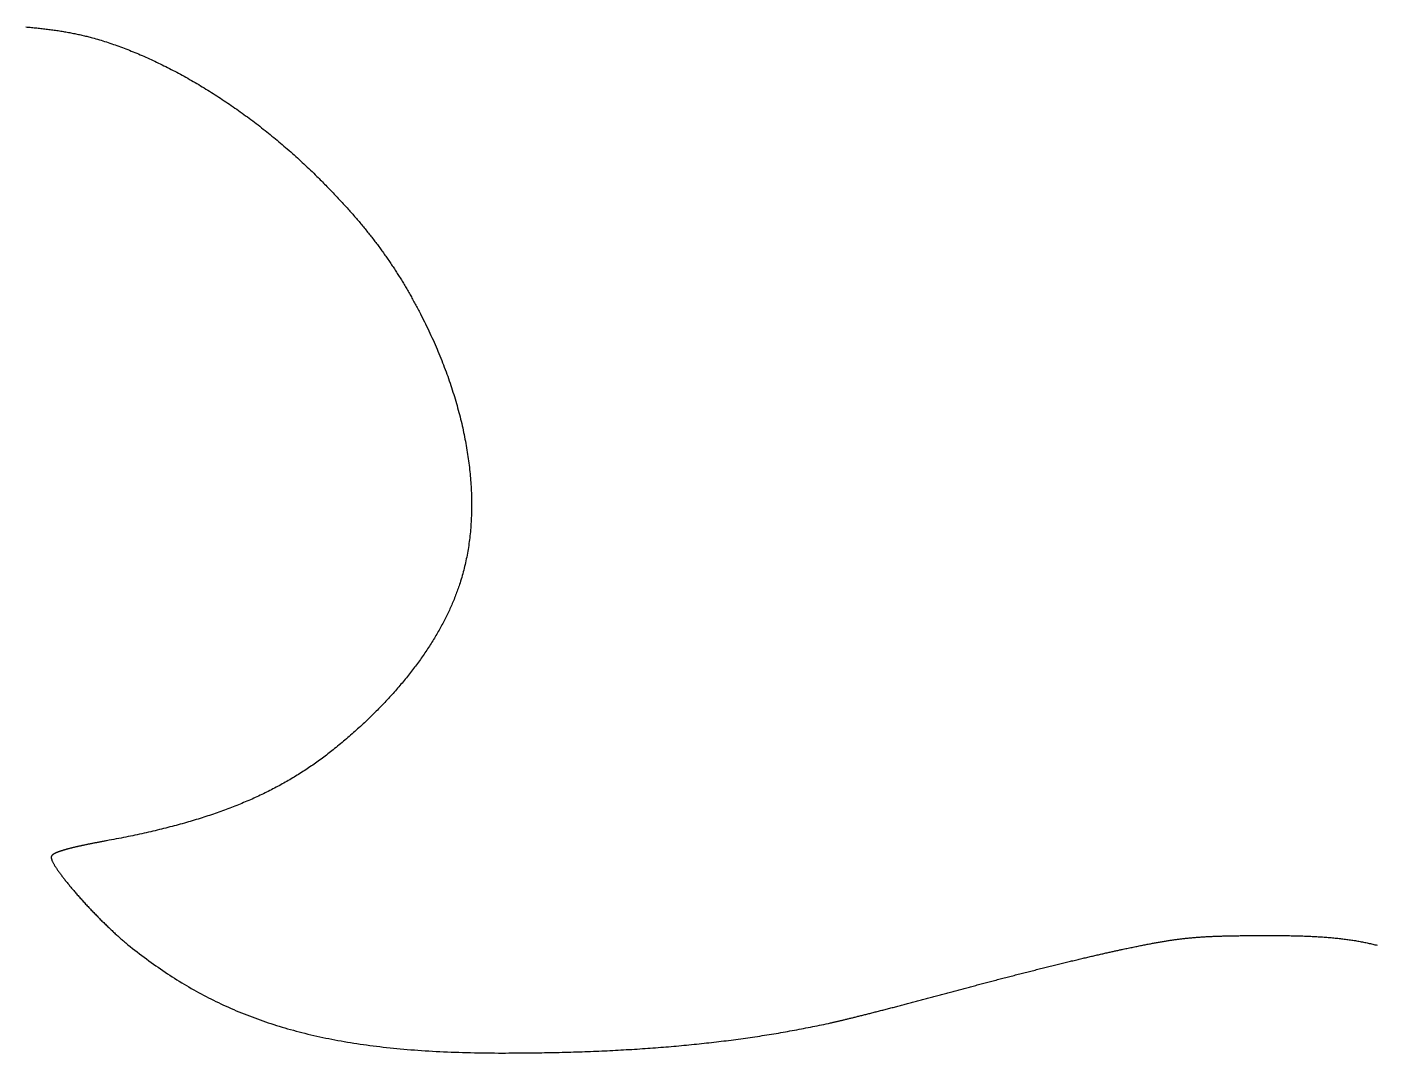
# Model space of a CAD drawing. Extents: x 0 to 527, y 0 to 420.
# Drawn here: x 65.88 to 74.17, y 25.66 to 31.96 of the extents above; entities that cross this region are included whole.
import ezdxf

# ---------------------------------------------------------------- set-up
doc = ezdxf.new("R2010")
doc.units = 0
doc.layers.get('0').update_dxf_attribs({"linetype": 'CONTINUOUS'})
doc.layers.add('LAYER_1', color=7, linetype='CONTINUOUS')

# ---------------------------------------------------------------- blocks, each defined once
blk = doc.blocks.new('LOGO')
at = {"layer": 'LAYER_1', "color": 5}
for points in [[(84.6764, 129.314, 0), (84.7669, 129.307, 0), (84.8572, 129.3, 0), (84.9475, 129.292, 0), (85.0377, 129.284, 0), (85.1277, 129.276, 0), (85.2177, 129.268, 0), (85.3075, 129.259, 0), (85.3973, 129.25, 0), (85.4868, 129.241, 0), (85.5763, 129.231, 0), (85.6656, 129.222, 0), (85.7547, 129.212, 0), (85.8436, 129.201, 0), (85.9323, 129.191, 0), (86.0209, 129.18, 0), (86.1092, 129.169, 0), (86.1974, 129.157, 0), (86.2853, 129.146, 0), (86.3729, 129.134, 0), (86.4604, 129.122, 0), (86.5475, 129.109, 0), (86.6344, 129.097, 0), (86.7211, 129.084, 0), (86.8074, 129.071, 0), (86.8935, 129.057, 0), (86.9793, 129.044, 0), (87.0647, 129.03, 0), (87.1499, 129.015, 0), (87.2347, 129.001, 0), (87.3192, 128.986, 0), (87.4033, 128.971, 0), (87.4871, 128.956, 0), (87.5705, 128.94, 0), (87.6535, 128.925, 0), (87.7361, 128.909, 0), (87.8184, 128.892, 0), (87.9002, 128.876, 0), (87.9816, 128.859, 0), (88.0626, 128.842, 0), (88.1432, 128.825, 0), (88.2233, 128.807, 0), (88.303, 128.789, 0), (88.3822, 128.771, 0), (88.4609, 128.753, 0), (88.5392, 128.735, 0), (88.617, 128.716, 0), (88.6942, 128.697, 0), (88.771, 128.677, 0), (88.8472, 128.658, 0), (88.923, 128.638, 0), (88.9981, 128.618, 0), (89.0728, 128.598, 0)], [(89.0728, 128.598, 0), (89.1875, 128.566, 0), (89.3024, 128.533, 0), (89.4176, 128.5, 0), (89.5331, 128.466, 0), (89.6488, 128.431, 0), (89.7647, 128.395, 0), (89.8808, 128.358, 0), (89.9972, 128.321, 0), (90.1138, 128.283, 0), (90.2306, 128.245, 0), (90.3476, 128.205, 0), (90.4648, 128.165, 0), (90.5822, 128.124, 0), (90.6998, 128.082, 0), (90.8176, 128.04, 0), (90.9356, 127.997, 0), (91.0537, 127.953, 0), (91.1721, 127.908, 0), (91.2905, 127.863, 0), (91.4092, 127.817, 0), (91.528, 127.77, 0), (91.6469, 127.723, 0), (91.766, 127.674, 0), (91.8852, 127.626, 0), (92.0046, 127.576, 0), (92.1241, 127.526, 0), (92.2437, 127.475, 0), (92.3634, 127.423, 0), (92.4832, 127.371, 0), (92.6032, 127.318, 0), (92.7232, 127.264, 0), (92.8434, 127.21, 0), (92.9636, 127.155, 0), (93.084, 127.099, 0), (93.2044, 127.042, 0), (93.3248, 126.985, 0), (93.4454, 126.928, 0), (93.566, 126.869, 0), (93.6867, 126.81, 0), (93.8074, 126.751, 0), (93.9282, 126.69, 0), (94.049, 126.629, 0), (94.1699, 126.568, 0), (94.2908, 126.505, 0), (94.4117, 126.442, 0), (94.5327, 126.379, 0), (94.6536, 126.315, 0), (94.7746, 126.25, 0), (94.8956, 126.184, 0), (95.0166, 126.118, 0), (95.1376, 126.052, 0), (95.2586, 125.984, 0), (95.3795, 125.917, 0), (95.5005, 125.848, 0), (95.6214, 125.779, 0), (95.7423, 125.709, 0), (95.8632, 125.639, 0), (95.984, 125.568, 0), (96.1048, 125.497, 0), (96.2255, 125.425, 0), (96.3462, 125.352, 0), (96.4668, 125.279, 0), (96.5873, 125.205, 0), (96.7078, 125.13, 0), (96.8282, 125.056, 0), (96.9485, 124.98, 0), (97.0687, 124.904, 0), (97.1889, 124.827, 0), (97.3089, 124.75, 0), (97.4288, 124.672, 0), (97.5487, 124.594, 0), (97.6684, 124.515, 0), (97.788, 124.436, 0), (97.9074, 124.356, 0), (98.0268, 124.275, 0), (98.146, 124.194, 0), (98.2651, 124.113, 0), (98.384, 124.03, 0), (98.5028, 123.948, 0), (98.6214, 123.865, 0), (98.7398, 123.781, 0), (98.8581, 123.697, 0), (98.9763, 123.612, 0), (99.0942, 123.527, 0), (99.212, 123.441, 0), (99.3295, 123.355, 0), (99.4469, 123.268, 0), (99.5641, 123.181, 0), (99.6811, 123.093, 0), (99.7979, 123.005, 0), (99.9145, 122.916, 0), (100.031, 122.827, 0), (100.147, 122.738, 0), (100.263, 122.647, 0), (100.378, 122.557, 0), (100.494, 122.466, 0), (100.609, 122.374, 0), (100.724, 122.282, 0), (100.839, 122.19, 0), (100.953, 122.097, 0), (101.067, 122.003, 0), (101.181, 121.909, 0), (101.295, 121.815, 0), (101.408, 121.72, 0), (101.521, 121.625, 0), (101.634, 121.53, 0), (101.746, 121.433, 0), (101.858, 121.337, 0), (101.97, 121.24, 0), (102.082, 121.143, 0), (102.193, 121.045, 0), (102.304, 120.947, 0), (102.414, 120.848, 0), (102.525, 120.749, 0), (102.634, 120.65, 0), (102.744, 120.55, 0), (102.853, 120.45, 0), (102.962, 120.349, 0), (103.071, 120.248, 0), (103.179, 120.146, 0), (103.286, 120.045, 0), (103.394, 119.942, 0), (103.501, 119.84, 0), (103.607, 119.737, 0), (103.714, 119.633, 0), (103.819, 119.53, 0), (103.925, 119.425, 0)], [(103.925, 119.425, 0), (104, 119.351, 0), (104.075, 119.276, 0), (104.149, 119.202, 0), (104.223, 119.128, 0), (104.296, 119.054, 0), (104.369, 118.981, 0), (104.441, 118.907, 0), (104.513, 118.834, 0), (104.585, 118.761, 0), (104.656, 118.688, 0), (104.726, 118.616, 0), (104.797, 118.543, 0), (104.866, 118.471, 0), (104.936, 118.399, 0), (105.005, 118.327, 0), (105.073, 118.255, 0), (105.141, 118.183, 0), (105.209, 118.112, 0), (105.276, 118.04, 0), (105.343, 117.969, 0), (105.409, 117.898, 0), (105.475, 117.827, 0), (105.541, 117.756, 0), (105.606, 117.686, 0), (105.671, 117.615, 0), (105.735, 117.545, 0), (105.799, 117.474, 0), (105.863, 117.404, 0), (105.926, 117.334, 0), (105.989, 117.264, 0), (106.052, 117.194, 0), (106.114, 117.124, 0), (106.176, 117.054, 0), (106.237, 116.985, 0), (106.298, 116.915, 0), (106.359, 116.846, 0), (106.419, 116.776, 0), (106.479, 116.707, 0), (106.539, 116.637, 0), (106.598, 116.568, 0), (106.657, 116.499, 0), (106.716, 116.43, 0), (106.774, 116.361, 0), (106.832, 116.291, 0), (106.89, 116.222, 0), (106.947, 116.153, 0), (107.004, 116.084, 0), (107.061, 116.015, 0), (107.117, 115.946, 0), (107.173, 115.877, 0), (107.229, 115.808, 0), (107.284, 115.739, 0), (107.339, 115.67, 0), (107.394, 115.601, 0), (107.449, 115.532, 0), (107.503, 115.463, 0), (107.557, 115.394, 0), (107.611, 115.325, 0), (107.664, 115.256, 0), (107.717, 115.187, 0), (107.77, 115.118, 0), (107.823, 115.049, 0), (107.875, 114.98, 0), (107.927, 114.91, 0), (107.979, 114.841, 0), (108.03, 114.772, 0), (108.081, 114.702, 0), (108.132, 114.633, 0), (108.183, 114.563, 0), (108.234, 114.493, 0), (108.284, 114.424, 0), (108.334, 114.354, 0), (108.384, 114.284, 0), (108.433, 114.214, 0), (108.483, 114.144, 0), (108.532, 114.073, 0), (108.581, 114.003, 0), (108.629, 113.933, 0), (108.678, 113.862, 0), (108.726, 113.791, 0), (108.774, 113.721, 0), (108.822, 113.65, 0), (108.869, 113.579, 0), (108.917, 113.507, 0), (108.964, 113.436, 0), (109.011, 113.365, 0), (109.058, 113.293, 0), (109.104, 113.221, 0), (109.151, 113.149, 0), (109.197, 113.077, 0), (109.243, 113.005, 0), (109.289, 112.932, 0), (109.335, 112.86, 0), (109.381, 112.787, 0), (109.426, 112.714, 0), (109.471, 112.641, 0), (109.516, 112.567, 0), (109.561, 112.494, 0), (109.606, 112.42, 0), (109.651, 112.346, 0), (109.695, 112.272, 0), (109.74, 112.197, 0), (109.784, 112.123, 0), (109.828, 112.048, 0), (109.872, 111.973, 0), (109.916, 111.897, 0), (109.96, 111.822, 0), (110.003, 111.746, 0), (110.047, 111.67, 0), (110.09, 111.593, 0), (110.133, 111.517, 0), (110.176, 111.44, 0), (110.219, 111.363, 0), (110.262, 111.286, 0), (110.305, 111.208, 0), (110.348, 111.13, 0), (110.391, 111.052, 0), (110.433, 110.973, 0), (110.476, 110.894, 0), (110.518, 110.815, 0), (110.56, 110.736, 0), (110.603, 110.656, 0), (110.645, 110.576, 0), (110.687, 110.496, 0), (110.729, 110.415, 0), (110.771, 110.334, 0), (110.813, 110.253, 0)], [(110.813, 110.253, 0), (110.89, 110.103, 0), (110.966, 109.953, 0), (111.041, 109.802, 0), (111.115, 109.652, 0), (111.188, 109.501, 0), (111.261, 109.351, 0), (111.332, 109.2, 0), (111.403, 109.05, 0), (111.473, 108.899, 0), (111.542, 108.748, 0), (111.61, 108.598, 0), (111.677, 108.447, 0), (111.744, 108.297, 0), (111.809, 108.146, 0), (111.874, 107.995, 0), (111.937, 107.845, 0), (112, 107.694, 0), (112.062, 107.544, 0), (112.123, 107.393, 0), (112.183, 107.243, 0), (112.242, 107.092, 0), (112.301, 106.942, 0), (112.358, 106.792, 0), (112.415, 106.641, 0), (112.471, 106.491, 0), (112.526, 106.341, 0), (112.58, 106.191, 0), (112.633, 106.041, 0), (112.685, 105.891, 0), (112.736, 105.741, 0), (112.786, 105.591, 0), (112.836, 105.442, 0), (112.884, 105.292, 0), (112.932, 105.143, 0), (112.979, 104.993, 0), (113.025, 104.844, 0), (113.07, 104.695, 0), (113.114, 104.546, 0), (113.157, 104.397, 0), (113.2, 104.249, 0), (113.241, 104.1, 0), (113.281, 103.952, 0), (113.321, 103.803, 0), (113.36, 103.655, 0), (113.398, 103.507, 0), (113.435, 103.36, 0), (113.471, 103.212, 0), (113.506, 103.065, 0), (113.54, 102.917, 0), (113.573, 102.77, 0), (113.606, 102.623, 0), (113.637, 102.477, 0), (113.668, 102.33, 0), (113.697, 102.184, 0), (113.726, 102.038, 0), (113.754, 101.892, 0), (113.781, 101.746, 0), (113.807, 101.601, 0), (113.832, 101.456, 0), (113.856, 101.311, 0), (113.879, 101.166, 0), (113.902, 101.022, 0), (113.923, 100.878, 0), (113.944, 100.734, 0), (113.963, 100.59, 0), (113.982, 100.447, 0), (114, 100.304, 0), (114.017, 100.161, 0), (114.033, 100.018, 0), (114.048, 99.8758, 0), (114.062, 99.7338, 0), (114.075, 99.5921, 0), (114.087, 99.4507, 0), (114.099, 99.3097, 0), (114.109, 99.1689, 0), (114.119, 99.0284, 0), (114.127, 98.8883, 0), (114.135, 98.7485, 0), (114.141, 98.609, 0), (114.147, 98.4699, 0), (114.152, 98.3311, 0), (114.156, 98.1926, 0), (114.159, 98.0545, 0), (114.161, 97.9168, 0), (114.162, 97.7794, 0), (114.163, 97.6424, 0), (114.162, 97.5057, 0), (114.16, 97.3695, 0), (114.158, 97.2336, 0), (114.154, 97.0981, 0), (114.15, 96.963, 0), (114.144, 96.8283, 0), (114.138, 96.694, 0), (114.131, 96.5601, 0), (114.123, 96.4266, 0), (114.113, 96.2935, 0), (114.103, 96.1609, 0), (114.092, 96.0286, 0), (114.08, 95.8968, 0), (114.068, 95.7655, 0), (114.054, 95.6346, 0), (114.039, 95.5041, 0), (114.023, 95.3741, 0), (114.007, 95.2446, 0), (113.989, 95.1155, 0), (113.97, 94.9869, 0), (113.951, 94.8587, 0), (113.93, 94.731, 0), (113.909, 94.6038, 0), (113.887, 94.4771, 0), (113.863, 94.3509, 0), (113.839, 94.2252, 0), (113.814, 94.1, 0), (113.788, 93.9753, 0), (113.761, 93.8511, 0), (113.733, 93.7274, 0), (113.704, 93.6043, 0), (113.674, 93.4817, 0), (113.643, 93.3596, 0), (113.611, 93.238, 0), (113.578, 93.117, 0), (113.545, 92.9966, 0), (113.51, 92.8767, 0), (113.474, 92.7573, 0), (113.438, 92.6385, 0), (113.4, 92.5203, 0), (113.362, 92.4026, 0)], [(113.362, 92.4026, 0), (113.332, 92.3138, 0), (113.301, 92.225, 0), (113.27, 92.1361, 0), (113.238, 92.0472, 0), (113.206, 91.9584, 0), (113.173, 91.8695, 0), (113.14, 91.7806, 0), (113.106, 91.6918, 0), (113.071, 91.6029, 0), (113.036, 91.514, 0), (113, 91.4251, 0), (112.963, 91.3363, 0), (112.926, 91.2474, 0), (112.888, 91.1585, 0), (112.85, 91.0697, 0), (112.811, 90.9808, 0), (112.771, 90.892, 0), (112.731, 90.8032, 0), (112.691, 90.7144, 0), (112.649, 90.6256, 0), (112.607, 90.5368, 0), (112.565, 90.448, 0), (112.522, 90.3593, 0), (112.478, 90.2705, 0), (112.434, 90.1818, 0), (112.389, 90.0931, 0), (112.343, 90.0045, 0), (112.297, 89.9158, 0), (112.251, 89.8272, 0), (112.204, 89.7386, 0), (112.156, 89.65, 0), (112.107, 89.5615, 0), (112.058, 89.473, 0), (112.009, 89.3845, 0), (111.959, 89.2961, 0), (111.908, 89.2076, 0), (111.857, 89.1193, 0), (111.805, 89.0309, 0), (111.753, 88.9426, 0), (111.699, 88.8543, 0), (111.646, 88.7661, 0), (111.592, 88.6779, 0), (111.537, 88.5898, 0), (111.482, 88.5017, 0), (111.426, 88.4136, 0), (111.369, 88.3256, 0), (111.312, 88.2377, 0), (111.255, 88.1498, 0), (111.197, 88.0619, 0), (111.138, 87.9741, 0), (111.079, 87.8863, 0), (111.019, 87.7986, 0), (110.959, 87.711, 0), (110.898, 87.6234, 0), (110.836, 87.5358, 0), (110.774, 87.4484, 0), (110.711, 87.361, 0), (110.648, 87.2736, 0), (110.584, 87.1863, 0), (110.52, 87.0991, 0), (110.455, 87.0119, 0), (110.39, 86.9248, 0), (110.324, 86.8378, 0), (110.257, 86.7508, 0), (110.19, 86.6639, 0), (110.123, 86.5771, 0), (110.055, 86.4904, 0), (109.986, 86.4037, 0), (109.917, 86.3171, 0), (109.847, 86.2306, 0), (109.777, 86.1441, 0), (109.706, 86.0578, 0), (109.634, 85.9715, 0), (109.562, 85.8853, 0), (109.49, 85.7992, 0), (109.417, 85.7131, 0), (109.343, 85.6272, 0), (109.269, 85.5413, 0), (109.194, 85.4556, 0), (109.119, 85.3699, 0), (109.044, 85.2843, 0), (108.967, 85.1988, 0), (108.89, 85.1134, 0), (108.813, 85.028, 0), (108.735, 84.9428, 0), (108.657, 84.8577, 0), (108.578, 84.7727, 0), (108.499, 84.6877, 0), (108.419, 84.6029, 0), (108.338, 84.5182, 0), (108.257, 84.4336, 0), (108.176, 84.3491, 0), (108.094, 84.2647, 0), (108.011, 84.1803, 0), (107.928, 84.0962, 0), (107.844, 84.0121, 0), (107.76, 83.9281, 0), (107.676, 83.8442, 0), (107.59, 83.7605, 0), (107.505, 83.6768, 0), (107.419, 83.5933, 0), (107.332, 83.5099, 0), (107.245, 83.4266, 0), (107.157, 83.3435, 0), (107.069, 83.2604, 0), (106.98, 83.1775, 0), (106.891, 83.0947, 0), (106.801, 83.012, 0), (106.711, 82.9295, 0), (106.62, 82.847, 0), (106.529, 82.7648, 0), (106.437, 82.6826, 0), (106.345, 82.6006, 0), (106.252, 82.5187, 0), (106.159, 82.4369, 0), (106.065, 82.3553, 0), (105.971, 82.2738, 0), (105.876, 82.1924, 0), (105.781, 82.1112, 0), (105.685, 82.0301, 0), (105.589, 81.9491, 0), (105.492, 81.8684, 0), (105.395, 81.7877, 0), (105.297, 81.7072, 0), (105.199, 81.6268, 0), (105.1, 81.5466, 0), (105.001, 81.4665, 0)], [(105.001, 81.4665, 0), (104.913, 81.3962, 0), (104.825, 81.3264, 0), (104.736, 81.257, 0), (104.648, 81.188, 0), (104.559, 81.1194, 0), (104.47, 81.0513, 0), (104.38, 80.9837, 0), (104.29, 80.9164, 0), (104.2, 80.8496, 0), (104.11, 80.7832, 0), (104.019, 80.7173, 0), (103.928, 80.6518, 0), (103.836, 80.5867, 0), (103.745, 80.522, 0), (103.653, 80.4577, 0), (103.56, 80.3938, 0), (103.467, 80.3304, 0), (103.374, 80.2674, 0), (103.281, 80.2048, 0), (103.187, 80.1426, 0), (103.092, 80.0808, 0), (102.998, 80.0194, 0), (102.903, 79.9584, 0), (102.808, 79.8978, 0), (102.712, 79.8376, 0), (102.616, 79.7778, 0), (102.519, 79.7184, 0), (102.422, 79.6594, 0), (102.325, 79.6008, 0), (102.227, 79.5426, 0), (102.129, 79.4847, 0), (102.03, 79.4273, 0), (101.931, 79.3702, 0), (101.832, 79.3135, 0), (101.732, 79.2572, 0), (101.631, 79.2013, 0), (101.531, 79.1457, 0), (101.429, 79.0905, 0), (101.328, 79.0357, 0), (101.225, 78.9813, 0), (101.123, 78.9272, 0), (101.02, 78.8735, 0), (100.916, 78.8202, 0), (100.812, 78.7672, 0), (100.708, 78.7146, 0), (100.602, 78.6623, 0), (100.497, 78.6104, 0), (100.391, 78.5589, 0), (100.284, 78.5077, 0), (100.177, 78.4568, 0), (100.07, 78.4064, 0), (99.9617, 78.3562, 0), (99.8531, 78.3064, 0), (99.7439, 78.2569, 0), (99.6342, 78.2078, 0), (99.524, 78.159, 0), (99.4133, 78.1106, 0), (99.302, 78.0625, 0), (99.1901, 78.0147, 0), (99.0777, 77.9673, 0), (98.9647, 77.9202, 0), (98.8512, 77.8734, 0), (98.737, 77.8269, 0), (98.6223, 77.7808, 0), (98.507, 77.735, 0), (98.3912, 77.6895, 0), (98.2747, 77.6443, 0), (98.1576, 77.5995, 0), (98.04, 77.5549, 0), (97.9217, 77.5107, 0), (97.8028, 77.4668, 0), (97.6833, 77.4232, 0), (97.5632, 77.3798, 0), (97.4424, 77.3368, 0), (97.321, 77.2941, 0), (97.199, 77.2517, 0), (97.0763, 77.2096, 0), (96.953, 77.1678, 0), (96.8291, 77.1263, 0), (96.7044, 77.0851, 0), (96.5791, 77.0442, 0), (96.4532, 77.0036, 0), (96.3266, 76.9632, 0), (96.1993, 76.9231, 0), (96.0713, 76.8834, 0), (95.9426, 76.8439, 0), (95.8133, 76.8046, 0), (95.6832, 76.7657, 0), (95.5525, 76.727, 0), (95.421, 76.6886, 0), (95.2888, 76.6505, 0), (95.156, 76.6127, 0), (95.0224, 76.5751, 0), (94.888, 76.5378, 0), (94.753, 76.5007, 0), (94.6172, 76.4639, 0), (94.4806, 76.4274, 0), (94.3434, 76.3911, 0), (94.2053, 76.3551, 0), (94.0666, 76.3193, 0), (93.927, 76.2838, 0), (93.7867, 76.2486, 0), (93.6456, 76.2136, 0), (93.5038, 76.1788, 0), (93.3612, 76.1443, 0), (93.2178, 76.11, 0), (93.0736, 76.076, 0), (92.9286, 76.0422, 0), (92.7828, 76.0086, 0), (92.6362, 75.9753, 0), (92.4888, 75.9422, 0), (92.3406, 75.9093, 0), (92.1915, 75.8767, 0), (92.0417, 75.8443, 0), (91.891, 75.8121, 0), (91.7395, 75.7802, 0), (91.5871, 75.7484, 0), (91.4339, 75.7169, 0), (91.2799, 75.6856, 0), (91.125, 75.6545, 0), (90.9692, 75.6237, 0), (90.8126, 75.593, 0), (90.6551, 75.5626, 0), (90.4968, 75.5323, 0), (90.3376, 75.5023, 0), (90.1774, 75.4725, 0), (90.0164, 75.4429, 0)], [(90.0164, 75.4429, 0), (89.9576, 75.4321, 0), (89.8992, 75.4213, 0), (89.8413, 75.4106, 0), (89.784, 75.4, 0), (89.7272, 75.3894, 0), (89.6709, 75.3789, 0), (89.6151, 75.3684, 0), (89.5598, 75.358, 0), (89.505, 75.3476, 0), (89.4507, 75.3372, 0), (89.397, 75.327, 0), (89.3437, 75.3167, 0), (89.291, 75.3065, 0), (89.2387, 75.2964, 0), (89.187, 75.2863, 0), (89.1358, 75.2762, 0), (89.0851, 75.2662, 0), (89.0348, 75.2563, 0), (88.9851, 75.2464, 0), (88.9359, 75.2365, 0), (88.8872, 75.2267, 0), (88.8389, 75.2169, 0), (88.7912, 75.2072, 0), (88.744, 75.1975, 0), (88.6972, 75.1879, 0), (88.651, 75.1783, 0), (88.6052, 75.1688, 0), (88.56, 75.1593, 0), (88.5152, 75.1498, 0), (88.4709, 75.1404, 0), (88.4271, 75.131, 0), (88.3838, 75.1217, 0), (88.341, 75.1124, 0), (88.2986, 75.1032, 0), (88.2568, 75.094, 0), (88.2154, 75.0848, 0), (88.1745, 75.0757, 0), (88.1341, 75.0666, 0), (88.0942, 75.0576, 0), (88.0548, 75.0486, 0), (88.0158, 75.0396, 0), (87.9773, 75.0307, 0), (87.9393, 75.0218, 0), (87.9018, 75.013, 0), (87.8647, 75.0042, 0), (87.8282, 74.9954, 0), (87.792, 74.9867, 0), (87.7564, 74.978, 0), (87.7212, 74.9693, 0), (87.6865, 74.9607, 0), (87.6523, 74.9522, 0), (87.6186, 74.9436, 0), (87.5853, 74.9351, 0), (87.5524, 74.9266, 0), (87.5201, 74.9182, 0), (87.4882, 74.9098, 0), (87.4567, 74.9014, 0), (87.4258, 74.8931, 0), (87.3953, 74.8848, 0), (87.3652, 74.8766, 0), (87.3356, 74.8683, 0), (87.3065, 74.8601, 0), (87.2778, 74.852, 0), (87.2496, 74.8439, 0), (87.2218, 74.8358, 0), (87.1945, 74.8277, 0), (87.1676, 74.8197, 0), (87.1412, 74.8117, 0), (87.1153, 74.8037, 0), (87.0898, 74.7958, 0), (87.0647, 74.7878, 0), (87.0401, 74.78, 0), (87.0159, 74.7721, 0), (86.9922, 74.7643, 0), (86.9689, 74.7565, 0), (86.9461, 74.7488, 0), (86.9237, 74.741, 0), (86.9018, 74.7333, 0), (86.8803, 74.7257, 0), (86.8592, 74.718, 0), (86.8386, 74.7104, 0), (86.8184, 74.7028, 0), (86.7987, 74.6952, 0), (86.7794, 74.6877, 0), (86.7605, 74.6802, 0), (86.742, 74.6727, 0), (86.724, 74.6653, 0), (86.7065, 74.6578, 0), (86.6893, 74.6504, 0), (86.6726, 74.643, 0), (86.6563, 74.6357, 0), (86.6405, 74.6283, 0), (86.625, 74.621, 0), (86.61, 74.6137, 0), (86.5954, 74.6065, 0), (86.5813, 74.5992, 0), (86.5676, 74.592, 0), (86.5542, 74.5848, 0), (86.5414, 74.5777, 0), (86.5289, 74.5705, 0), (86.5168, 74.5634, 0), (86.5052, 74.5563, 0), (86.494, 74.5492, 0), (86.4832, 74.5421, 0), (86.4728, 74.5351, 0), (86.4629, 74.528, 0), (86.4533, 74.521, 0), (86.4442, 74.514, 0), (86.4354, 74.5071, 0), (86.4271, 74.5001, 0), (86.4192, 74.4932, 0), (86.4117, 74.4863, 0), (86.4046, 74.4794, 0), (86.3979, 74.4725, 0), (86.3917, 74.4656, 0), (86.3858, 74.4588, 0), (86.3803, 74.452, 0), (86.3752, 74.4451, 0), (86.3706, 74.4384, 0), (86.3663, 74.4316, 0), (86.3624, 74.4248, 0), (86.359, 74.4181, 0), (86.3559, 74.4113, 0), (86.3532, 74.4046, 0), (86.3509, 74.3979, 0), (86.349, 74.3912, 0), (86.3476, 74.3845, 0)], [(86.3476, 74.3845, 0), (86.3455, 74.3702, 0), (86.3446, 74.3549, 0), (86.3448, 74.3385, 0), (86.3462, 74.321, 0), (86.3488, 74.3025, 0), (86.3524, 74.2829, 0), (86.3572, 74.2624, 0), (86.363, 74.2409, 0), (86.37, 74.2183, 0), (86.378, 74.1949, 0), (86.3871, 74.1704, 0), (86.3973, 74.145, 0), (86.4084, 74.1187, 0), (86.4206, 74.0915, 0), (86.4339, 74.0634, 0), (86.4481, 74.0344, 0), (86.4633, 74.0045, 0), (86.4795, 73.9738, 0), (86.4966, 73.9422, 0), (86.5147, 73.9098, 0), (86.5338, 73.8766, 0), (86.5538, 73.8426, 0), (86.5747, 73.8078, 0), (86.5965, 73.7722, 0), (86.6192, 73.7359, 0), (86.6428, 73.6988, 0), (86.6672, 73.661, 0), (86.6925, 73.6225, 0), (86.7187, 73.5832, 0), (86.7456, 73.5433, 0), (86.7734, 73.5027, 0), (86.8021, 73.4615, 0), (86.8315, 73.4195, 0), (86.8617, 73.377, 0), (86.8926, 73.3338, 0), (86.9243, 73.2901, 0), (86.9568, 73.2457, 0), (86.99, 73.2007, 0), (87.024, 73.1552, 0), (87.0586, 73.1092, 0), (87.094, 73.0626, 0), (87.13, 73.0154, 0), (87.1667, 72.9678, 0), (87.2041, 72.9197, 0), (87.2421, 72.871, 0), (87.2808, 72.822, 0), (87.3201, 72.7724, 0), (87.36, 72.7224, 0), (87.4005, 72.672, 0), (87.4416, 72.6212, 0), (87.4833, 72.57, 0), (87.5255, 72.5184, 0), (87.5684, 72.4664, 0), (87.6117, 72.4141, 0), (87.6556, 72.3614, 0), (87.7, 72.3084, 0), (87.7449, 72.2551, 0), (87.7903, 72.2015, 0), (87.8362, 72.1475, 0), (87.8825, 72.0934, 0), (87.9294, 72.0389, 0), (87.9766, 71.9842, 0), (88.0243, 71.9293, 0), (88.0724, 71.8741, 0), (88.121, 71.8188, 0), (88.1699, 71.7632, 0), (88.2192, 71.7075, 0), (88.2689, 71.6516, 0), (88.3189, 71.5956, 0), (88.3693, 71.5394, 0), (88.4201, 71.4831, 0), (88.4711, 71.4267, 0), (88.5225, 71.3703, 0), (88.5742, 71.3137, 0), (88.6261, 71.257, 0), (88.6784, 71.2003, 0), (88.7309, 71.1436, 0), (88.7836, 71.0868, 0), (88.8366, 71.0301, 0), (88.8899, 70.9733, 0), (88.9433, 70.9166, 0), (88.997, 70.8598, 0), (89.0508, 70.8032, 0), (89.1049, 70.7466, 0), (89.159, 70.69, 0), (89.2134, 70.6335, 0), (89.2679, 70.5772, 0), (89.3225, 70.5209, 0), (89.3773, 70.4648, 0), (89.4321, 70.4088, 0), (89.4871, 70.353, 0), (89.5421, 70.2974, 0), (89.5972, 70.2419, 0), (89.6524, 70.1866, 0), (89.7076, 70.1316, 0), (89.7629, 70.0767, 0), (89.8182, 70.0221, 0), (89.8734, 69.9678, 0), (89.9287, 69.9137, 0), (89.984, 69.8599, 0), (90.0393, 69.8064, 0), (90.0945, 69.7532, 0), (90.1496, 69.7003, 0), (90.2047, 69.6478, 0), (90.2598, 69.5956, 0), (90.3147, 69.5437, 0), (90.3696, 69.4923, 0), (90.4243, 69.4412, 0), (90.4789, 69.3906, 0), (90.5334, 69.3403, 0), (90.5877, 69.2905, 0), (90.6419, 69.2411, 0), (90.6959, 69.1922, 0), (90.7498, 69.1438, 0), (90.8034, 69.0959, 0), (90.8568, 69.0484, 0), (90.9101, 69.0015, 0), (90.963, 68.9551, 0), (91.0158, 68.9093, 0), (91.0683, 68.864, 0), (91.1205, 68.8193, 0), (91.1724, 68.7751, 0), (91.2241, 68.7316, 0), (91.2754, 68.6887, 0), (91.3265, 68.6464, 0), (91.3772, 68.6047, 0), (91.4276, 68.5637, 0)], [(157.265, 68.2638, 0), (157.353, 68.2824, 0), (157.441, 68.3007, 0), (157.528, 68.3187, 0), (157.613, 68.3365, 0), (157.698, 68.3541, 0), (157.782, 68.3714, 0), (157.865, 68.3884, 0), (157.947, 68.4052, 0), (158.028, 68.4218, 0), (158.108, 68.4381, 0), (158.187, 68.4542, 0), (158.266, 68.4701, 0), (158.343, 68.4857, 0), (158.42, 68.501, 0), (158.496, 68.5162, 0), (158.572, 68.5311, 0), (158.646, 68.5458, 0), (158.72, 68.5602, 0), (158.793, 68.5745, 0), (158.866, 68.5885, 0), (158.937, 68.6023, 0), (159.008, 68.6158, 0), (159.079, 68.6292, 0), (159.149, 68.6423, 0), (159.218, 68.6553, 0), (159.287, 68.668, 0), (159.355, 68.6805, 0), (159.422, 68.6927, 0), (159.489, 68.7048, 0), (159.556, 68.7167, 0), (159.622, 68.7284, 0), (159.688, 68.7398, 0), (159.753, 68.7511, 0), (159.817, 68.7622, 0), (159.882, 68.773, 0), (159.946, 68.7837, 0), (160.009, 68.7942, 0), (160.072, 68.8045, 0), (160.135, 68.8146, 0), (160.197, 68.8245, 0), (160.259, 68.8343, 0), (160.321, 68.8438, 0), (160.383, 68.8532, 0), (160.444, 68.8624, 0), (160.505, 68.8714, 0), (160.566, 68.8802, 0), (160.627, 68.8889, 0), (160.687, 68.8973, 0), (160.748, 68.9056, 0), (160.808, 68.9138, 0), (160.868, 68.9218, 0), (160.928, 68.9296, 0), (160.988, 68.9372, 0), (161.047, 68.9447, 0), (161.107, 68.952, 0), (161.167, 68.9592, 0), (161.226, 68.9662, 0), (161.286, 68.973, 0), (161.346, 68.9797, 0), (161.405, 68.9862, 0), (161.465, 68.9926, 0), (161.525, 68.9989, 0), (161.585, 69.005, 0), (161.645, 69.0109, 0), (161.705, 69.0167, 0), (161.765, 69.0224, 0), (161.826, 69.0279, 0), (161.886, 69.0333, 0), (161.947, 69.0386, 0), (162.008, 69.0437, 0), (162.07, 69.0487, 0), (162.131, 69.0536, 0), (162.193, 69.0583, 0), (162.255, 69.0629, 0), (162.317, 69.0674, 0), (162.38, 69.0717, 0), (162.443, 69.076, 0), (162.507, 69.0801, 0), (162.571, 69.0841, 0), (162.635, 69.0879, 0), (162.699, 69.0917, 0), (162.764, 69.0954, 0), (162.83, 69.0989, 0), (162.896, 69.1023, 0), (162.962, 69.1057, 0), (163.029, 69.1089, 0), (163.097, 69.112, 0), (163.165, 69.115, 0), (163.234, 69.1179, 0), (163.303, 69.1207, 0), (163.373, 69.1235, 0), (163.443, 69.1261, 0), (163.514, 69.1286, 0), (163.586, 69.1311, 0), (163.658, 69.1334, 0), (163.731, 69.1357, 0), (163.805, 69.1379, 0), (163.88, 69.14, 0), (163.955, 69.142, 0), (164.031, 69.1439, 0), (164.108, 69.1458, 0), (164.185, 69.1475, 0), (164.264, 69.1492, 0), (164.343, 69.1509, 0), (164.423, 69.1524, 0), (164.504, 69.1539, 0), (164.586, 69.1553, 0), (164.668, 69.1567, 0), (164.752, 69.158, 0), (164.837, 69.1592, 0), (164.922, 69.1604, 0), (165.009, 69.1615, 0), (165.096, 69.1625, 0), (165.185, 69.1635, 0), (165.274, 69.1645, 0), (165.365, 69.1653, 0), (165.457, 69.1662, 0), (165.55, 69.167, 0), (165.644, 69.1677, 0), (165.739, 69.1684, 0), (165.835, 69.1691, 0), (165.932, 69.1697, 0), (166.031, 69.1703, 0), (166.13, 69.1708, 0), (166.231, 69.1713, 0), (166.334, 69.1718, 0), (166.437, 69.1722, 0)], [(166.437, 69.1722, 0), (166.569, 69.1727, 0), (166.699, 69.173, 0), (166.828, 69.1731, 0), (166.956, 69.1731, 0), (167.083, 69.173, 0), (167.208, 69.1726, 0), (167.332, 69.1721, 0), (167.455, 69.1715, 0), (167.577, 69.1706, 0), (167.698, 69.1696, 0), (167.817, 69.1684, 0), (167.936, 69.167, 0), (168.053, 69.1655, 0), (168.169, 69.1637, 0), (168.284, 69.1618, 0), (168.398, 69.1597, 0), (168.511, 69.1574, 0), (168.623, 69.1549, 0), (168.734, 69.1522, 0), (168.844, 69.1494, 0), (168.953, 69.1463, 0), (169.06, 69.143, 0), (169.167, 69.1395, 0), (169.273, 69.1358, 0), (169.378, 69.1319, 0), (169.482, 69.1278, 0), (169.585, 69.1234, 0), (169.687, 69.1189, 0), (169.789, 69.1141, 0), (169.889, 69.1091, 0), (169.988, 69.1039, 0), (170.087, 69.0985, 0), (170.185, 69.0928, 0), (170.282, 69.0869, 0), (170.378, 69.0807, 0), (170.473, 69.0744, 0), (170.568, 69.0678, 0), (170.662, 69.0609, 0), (170.755, 69.0538, 0), (170.847, 69.0465, 0), (170.938, 69.0389, 0), (171.029, 69.031, 0), (171.119, 69.023, 0), (171.209, 69.0146, 0), (171.298, 69.006, 0), (171.386, 68.9971, 0), (171.473, 68.988, 0), (171.56, 68.9786, 0), (171.646, 68.969, 0), (171.732, 68.9591, 0), (171.817, 68.9489, 0), (171.901, 68.9384, 0), (171.985, 68.9276, 0), (172.068, 68.9166, 0), (172.151, 68.9053, 0), (172.233, 68.8937, 0), (172.315, 68.8818, 0), (172.396, 68.8697, 0), (172.477, 68.8572, 0), (172.557, 68.8445, 0), (172.637, 68.8314, 0), (172.716, 68.8181, 0), (172.795, 68.8044, 0), (172.873, 68.7905, 0), (172.952, 68.7762, 0), (173.029, 68.7617, 0), (173.107, 68.7468, 0), (173.184, 68.7316, 0), (173.26, 68.7161, 0), (173.336, 68.7003, 0), (173.412, 68.6842, 0), (173.488, 68.6677, 0), (173.563, 68.6509, 0), (173.639, 68.6338, 0), (173.713, 68.6164, 0), (173.788, 68.5986, 0), (173.862, 68.5805, 0), (173.936, 68.5621, 0), (174.01, 68.5433, 0), (174.084, 68.5242, 0)], [(91.4276, 68.5637, 0), (91.5793, 68.4414, 0), (91.7313, 68.3202, 0), (91.8834, 68.2003, 0), (92.0357, 68.0816, 0), (92.1882, 67.9641, 0), (92.3409, 67.8477, 0), (92.4938, 67.7325, 0), (92.647, 67.6185, 0), (92.8004, 67.5057, 0), (92.954, 67.394, 0), (93.108, 67.2836, 0), (93.2622, 67.1742, 0), (93.4168, 67.0661, 0), (93.5716, 66.9591, 0), (93.7268, 66.8532, 0), (93.8823, 66.7485, 0), (94.0381, 66.6449, 0), (94.1943, 66.5425, 0), (94.3509, 66.4412, 0), (94.5079, 66.3411, 0), (94.6653, 66.242, 0), (94.8231, 66.1441, 0), (94.9813, 66.0474, 0), (95.14, 65.9517, 0), (95.2991, 65.8572, 0), (95.4587, 65.7637, 0), (95.6187, 65.6714, 0), (95.7793, 65.5802, 0), (95.9403, 65.4901, 0), (96.1019, 65.401, 0), (96.264, 65.3131, 0), (96.4266, 65.2263, 0), (96.5898, 65.1405, 0), (96.7535, 65.0558, 0), (96.9178, 64.9722, 0), (97.0827, 64.8897, 0), (97.2483, 64.8083, 0), (97.4144, 64.7279, 0), (97.5812, 64.6485, 0), (97.7486, 64.5703, 0), (97.9166, 64.4931, 0), (98.0854, 64.4169, 0), (98.2548, 64.3418, 0), (98.4249, 64.2677, 0), (98.5957, 64.1947, 0), (98.7672, 64.1227, 0), (98.9395, 64.0517, 0), (99.1125, 63.9818, 0), (99.2862, 63.9129, 0), (99.4607, 63.845, 0), (99.636, 63.7782, 0), (99.8121, 63.7123, 0), (99.989, 63.6475, 0), (100.167, 63.5836, 0), (100.345, 63.5208, 0), (100.525, 63.459, 0), (100.705, 63.3982, 0), (100.886, 63.3383, 0), (101.068, 63.2795, 0), (101.251, 63.2216, 0), (101.435, 63.1647, 0), (101.62, 63.1088, 0), (101.805, 63.0539, 0), (101.992, 62.9999, 0), (102.179, 62.9469, 0), (102.368, 62.8949, 0), (102.557, 62.8438, 0), (102.748, 62.7937, 0), (102.94, 62.7445, 0), (103.132, 62.6963, 0), (103.326, 62.649, 0), (103.52, 62.6027, 0), (103.716, 62.5573, 0), (103.913, 62.5128, 0), (104.111, 62.4693, 0), (104.31, 62.4267, 0), (104.51, 62.385, 0), (104.711, 62.3442, 0), (104.913, 62.3043, 0), (105.117, 62.2654, 0), (105.321, 62.2273, 0), (105.527, 62.1902, 0), (105.734, 62.154, 0), (105.942, 62.1186, 0), (106.152, 62.0842, 0), (106.362, 62.0506, 0), (106.574, 62.0179, 0), (106.787, 61.9861, 0), (107.002, 61.9552, 0), (107.217, 61.9251, 0), (107.434, 61.896, 0), (107.653, 61.8677, 0), (107.872, 61.8402, 0), (108.093, 61.8136, 0), (108.315, 61.7879, 0), (108.539, 61.763, 0), (108.764, 61.739, 0), (108.99, 61.7158, 0), (109.218, 61.6934, 0), (109.447, 61.6719, 0), (109.678, 61.6512, 0), (109.91, 61.6314, 0), (110.143, 61.6123, 0), (110.378, 61.5941, 0), (110.614, 61.5767, 0), (110.852, 61.5601, 0), (111.091, 61.5444, 0), (111.332, 61.5294, 0), (111.575, 61.5153, 0), (111.818, 61.5019, 0), (112.064, 61.4893, 0), (112.311, 61.4776, 0), (112.559, 61.4666, 0), (112.809, 61.4564, 0), (113.061, 61.447, 0), (113.314, 61.4383, 0), (113.569, 61.4305, 0), (113.826, 61.4234, 0), (114.084, 61.417, 0), (114.344, 61.4114, 0), (114.605, 61.4066, 0), (114.869, 61.4026, 0), (115.133, 61.3993, 0), (115.4, 61.3967, 0), (115.668, 61.3949, 0), (115.938, 61.3938, 0), (116.21, 61.3935, 0)], [(146.681, 65.6445, 0), (146.764, 65.667, 0), (146.847, 65.6896, 0), (146.931, 65.7122, 0), (147.015, 65.735, 0), (147.1, 65.7578, 0), (147.184, 65.7807, 0), (147.27, 65.8037, 0), (147.356, 65.8267, 0), (147.442, 65.8498, 0), (147.528, 65.873, 0), (147.615, 65.8962, 0), (147.702, 65.9195, 0), (147.79, 65.9428, 0), (147.878, 65.9662, 0), (147.966, 65.9896, 0), (148.054, 66.013, 0), (148.143, 66.0365, 0), (148.232, 66.0601, 0), (148.322, 66.0837, 0), (148.411, 66.1073, 0), (148.501, 66.1309, 0), (148.591, 66.1546, 0), (148.682, 66.1783, 0), (148.772, 66.2021, 0), (148.863, 66.2258, 0), (148.954, 66.2496, 0), (149.045, 66.2734, 0), (149.137, 66.2971, 0), (149.228, 66.3209, 0), (149.32, 66.3448, 0), (149.412, 66.3686, 0), (149.504, 66.3924, 0), (149.596, 66.4162, 0), (149.688, 66.44, 0), (149.781, 66.4638, 0), (149.873, 66.4876, 0), (149.966, 66.5114, 0), (150.058, 66.5352, 0), (150.151, 66.5589, 0), (150.244, 66.5826, 0), (150.336, 66.6063, 0), (150.429, 66.63, 0), (150.522, 66.6537, 0), (150.615, 66.6773, 0), (150.707, 66.7009, 0), (150.8, 66.7244, 0), (150.893, 66.748, 0), (150.986, 66.7714, 0), (151.078, 66.7949, 0), (151.171, 66.8182, 0), (151.263, 66.8416, 0), (151.356, 66.8648, 0), (151.448, 66.8881, 0), (151.54, 66.9112, 0), (151.633, 66.9343, 0), (151.725, 66.9574, 0), (151.816, 66.9804, 0), (151.908, 67.0033, 0), (152, 67.0261, 0), (152.091, 67.0489, 0), (152.182, 67.0716, 0), (152.273, 67.0942, 0), (152.364, 67.1167, 0), (152.455, 67.1391, 0), (152.545, 67.1615, 0), (152.635, 67.1837, 0), (152.725, 67.2059, 0), (152.815, 67.228, 0), (152.904, 67.2499, 0), (152.994, 67.2718, 0), (153.082, 67.2936, 0), (153.171, 67.3153, 0), (153.259, 67.3368, 0), (153.347, 67.3583, 0), (153.435, 67.3796, 0), (153.522, 67.4008, 0), (153.609, 67.4219, 0), (153.695, 67.4428, 0), (153.782, 67.4637, 0), (153.867, 67.4844, 0), (153.953, 67.505, 0), (154.038, 67.5254, 0), (154.122, 67.5458, 0), (154.206, 67.5659, 0), (154.29, 67.586, 0), (154.373, 67.6059, 0), (154.456, 67.6256, 0), (154.538, 67.6452, 0), (154.62, 67.6646, 0), (154.701, 67.6839, 0), (154.782, 67.703, 0), (154.863, 67.722, 0), (154.942, 67.7408, 0), (155.022, 67.7595, 0), (155.1, 67.7779, 0), (155.178, 67.7962, 0), (155.256, 67.8143, 0), (155.333, 67.8323, 0), (155.409, 67.8501, 0), (155.485, 67.8676, 0), (155.56, 67.885, 0), (155.635, 67.9023, 0), (155.709, 67.9193, 0), (155.782, 67.9361, 0), (155.855, 67.9528, 0), (155.927, 67.9692, 0), (155.998, 67.9854, 0), (156.069, 68.0015, 0), (156.139, 68.0173, 0), (156.208, 68.0329, 0), (156.276, 68.0483, 0), (156.344, 68.0635, 0), (156.411, 68.0785, 0), (156.477, 68.0932, 0), (156.543, 68.1078, 0), (156.607, 68.1221, 0), (156.671, 68.1362, 0), (156.734, 68.15, 0), (156.797, 68.1636, 0), (156.858, 68.177, 0), (156.919, 68.1901, 0), (156.979, 68.203, 0), (157.038, 68.2157, 0), (157.096, 68.2281, 0), (157.153, 68.2403, 0), (157.209, 68.2522, 0), (157.265, 68.2638, 0)], [(137.915, 63.3867, 0), (137.947, 63.3937, 0), (137.98, 63.401, 0), (138.013, 63.4085, 0), (138.048, 63.4163, 0), (138.084, 63.4244, 0), (138.121, 63.4327, 0), (138.158, 63.4413, 0), (138.197, 63.4502, 0), (138.236, 63.4592, 0), (138.276, 63.4686, 0), (138.317, 63.4782, 0), (138.359, 63.488, 0), (138.402, 63.4981, 0), (138.446, 63.5084, 0), (138.49, 63.5189, 0), (138.536, 63.5297, 0), (138.582, 63.5407, 0), (138.629, 63.5519, 0), (138.677, 63.5634, 0), (138.726, 63.5751, 0), (138.775, 63.587, 0), (138.825, 63.5992, 0), (138.877, 63.6115, 0), (138.928, 63.6241, 0), (138.981, 63.6369, 0), (139.034, 63.6499, 0), (139.088, 63.6631, 0), (139.143, 63.6765, 0), (139.198, 63.6901, 0), (139.255, 63.7039, 0), (139.312, 63.718, 0), (139.369, 63.7322, 0), (139.427, 63.7466, 0), (139.486, 63.7612, 0), (139.546, 63.776, 0), (139.606, 63.791, 0), (139.667, 63.8062, 0), (139.729, 63.8215, 0), (139.791, 63.8371, 0), (139.854, 63.8528, 0), (139.917, 63.8687, 0), (139.981, 63.8847, 0), (140.046, 63.901, 0), (140.111, 63.9174, 0), (140.177, 63.934, 0), (140.243, 63.9507, 0), (140.31, 63.9676, 0), (140.378, 63.9847, 0), (140.446, 64.0019, 0), (140.514, 64.0193, 0), (140.583, 64.0369, 0), (140.653, 64.0545, 0), (140.723, 64.0724, 0), (140.794, 64.0904, 0), (140.865, 64.1085, 0), (140.936, 64.1268, 0), (141.008, 64.1452, 0), (141.081, 64.1637, 0), (141.154, 64.1824, 0), (141.227, 64.2012, 0), (141.301, 64.2202, 0), (141.375, 64.2393, 0), (141.45, 64.2585, 0), (141.525, 64.2778, 0), (141.6, 64.2972, 0), (141.676, 64.3168, 0), (141.752, 64.3365, 0), (141.829, 64.3563, 0), (141.906, 64.3762, 0), (141.983, 64.3962, 0), (142.061, 64.4164, 0), (142.139, 64.4366, 0), (142.217, 64.4569, 0), (142.296, 64.4774, 0), (142.375, 64.4979, 0), (142.454, 64.5186, 0), (142.534, 64.5393, 0), (142.613, 64.5601, 0), (142.693, 64.581, 0), (142.774, 64.602, 0), (142.854, 64.6231, 0), (142.935, 64.6443, 0), (143.016, 64.6655, 0), (143.098, 64.6868, 0), (143.179, 64.7082, 0), (143.261, 64.7297, 0), (143.343, 64.7512, 0), (143.425, 64.7728, 0), (143.507, 64.7945, 0), (143.59, 64.8163, 0), (143.672, 64.8381, 0), (143.755, 64.8599, 0), (143.838, 64.8818, 0), (143.921, 64.9038, 0), (144.004, 64.9258, 0), (144.088, 64.9479, 0), (144.171, 64.97, 0), (144.255, 64.9922, 0), (144.338, 65.0144, 0), (144.422, 65.0367, 0), (144.506, 65.059, 0), (144.59, 65.0813, 0), (144.674, 65.1036, 0), (144.758, 65.126, 0), (144.842, 65.1485, 0), (144.926, 65.1709, 0), (145.01, 65.1934, 0), (145.094, 65.2159, 0), (145.178, 65.2384, 0), (145.262, 65.2609, 0), (145.346, 65.2835, 0), (145.43, 65.306, 0), (145.514, 65.3286, 0), (145.598, 65.3512, 0), (145.682, 65.3738, 0), (145.766, 65.3964, 0), (145.849, 65.4189, 0), (145.933, 65.4415, 0), (146.017, 65.4641, 0), (146.1, 65.4867, 0), (146.184, 65.5093, 0), (146.267, 65.5319, 0), (146.35, 65.5544, 0), (146.433, 65.5769, 0), (146.516, 65.5995, 0), (146.599, 65.622, 0), (146.681, 65.6445, 0)], [(116.21, 61.3935, 0), (116.413, 61.3936, 0), (116.616, 61.394, 0), (116.817, 61.3946, 0), (117.019, 61.3954, 0), (117.219, 61.3965, 0), (117.419, 61.3978, 0), (117.618, 61.3994, 0), (117.817, 61.4012, 0), (118.015, 61.4032, 0), (118.212, 61.4054, 0), (118.409, 61.4079, 0), (118.605, 61.4107, 0), (118.801, 61.4136, 0), (118.995, 61.4168, 0), (119.19, 61.4203, 0), (119.384, 61.424, 0), (119.577, 61.4279, 0), (119.769, 61.432, 0), (119.961, 61.4364, 0), (120.153, 61.4411, 0), (120.343, 61.446, 0), (120.534, 61.4511, 0), (120.723, 61.4564, 0), (120.912, 61.462, 0), (121.101, 61.4679, 0), (121.289, 61.474, 0), (121.476, 61.4803, 0), (121.663, 61.4869, 0), (121.849, 61.4937, 0), (122.035, 61.5007, 0), (122.22, 61.508, 0), (122.405, 61.5156, 0), (122.589, 61.5233, 0), (122.772, 61.5314, 0), (122.955, 61.5396, 0), (123.138, 61.5482, 0), (123.32, 61.5569, 0), (123.501, 61.5659, 0), (123.682, 61.5752, 0), (123.862, 61.5847, 0), (124.042, 61.5944, 0), (124.221, 61.6044, 0), (124.4, 61.6147, 0), (124.579, 61.6251, 0), (124.756, 61.6359, 0), (124.934, 61.6469, 0), (125.11, 61.6581, 0), (125.287, 61.6696, 0), (125.463, 61.6813, 0), (125.638, 61.6933, 0), (125.813, 61.7055, 0), (125.987, 61.7179, 0), (126.161, 61.7307, 0), (126.334, 61.7436, 0), (126.507, 61.7569, 0), (126.68, 61.7703, 0), (126.852, 61.7841, 0), (127.023, 61.798, 0), (127.194, 61.8123, 0), (127.365, 61.8267, 0), (127.535, 61.8415, 0), (127.704, 61.8565, 0), (127.874, 61.8717, 0), (128.042, 61.8872, 0), (128.211, 61.9029, 0), (128.379, 61.9189, 0), (128.546, 61.9352, 0), (128.713, 61.9517, 0), (128.88, 61.9684, 0), (129.046, 61.9855, 0), (129.212, 62.0027, 0), (129.377, 62.0202, 0), (129.542, 62.038, 0), (129.706, 62.0561, 0), (129.87, 62.0744, 0), (130.034, 62.0929, 0), (130.197, 62.1117, 0), (130.36, 62.1308, 0), (130.523, 62.1501, 0), (130.685, 62.1697, 0), (130.847, 62.1895, 0), (131.008, 62.2096, 0), (131.169, 62.23, 0), (131.329, 62.2506, 0), (131.489, 62.2715, 0), (131.649, 62.2926, 0), (131.809, 62.314, 0), (131.968, 62.3357, 0), (132.126, 62.3576, 0), (132.285, 62.3798, 0), (132.443, 62.4022, 0), (132.6, 62.4249, 0), (132.757, 62.4479, 0), (132.914, 62.4711, 0), (133.071, 62.4946, 0), (133.227, 62.5183, 0), (133.383, 62.5423, 0), (133.538, 62.5666, 0), (133.693, 62.5912, 0), (133.848, 62.616, 0), (134.003, 62.641, 0), (134.157, 62.6664, 0), (134.311, 62.692, 0), (134.464, 62.7178, 0), (134.618, 62.744, 0), (134.77, 62.7704, 0), (134.923, 62.797, 0), (135.075, 62.824, 0), (135.227, 62.8512, 0), (135.379, 62.8786, 0), (135.53, 62.9064, 0), (135.682, 62.9344, 0), (135.832, 62.9626, 0), (135.983, 62.9912, 0), (136.133, 63.02, 0), (136.283, 63.049, 0), (136.433, 63.0784, 0), (136.582, 63.108, 0), (136.731, 63.1379, 0), (136.88, 63.168, 0), (137.029, 63.1984, 0), (137.177, 63.2291, 0), (137.325, 63.2601, 0), (137.473, 63.2913, 0), (137.62, 63.3228, 0), (137.768, 63.3546, 0), (137.915, 63.3867, 0)]]:
    blk.add_polyline3d(points, dxfattribs=at)

msp = doc.modelspace()

# ---------------------------------------------------------------- block references
at = {"color": 5, "xscale": 0.0928071272272585, "yscale": 0.0928071272272585, "zscale": 0.0928071272272585}
msp.add_blockref('LOGO', (58.0137, 19.9606), dxfattribs=at)

doc.saveas('drawing.dxf')
